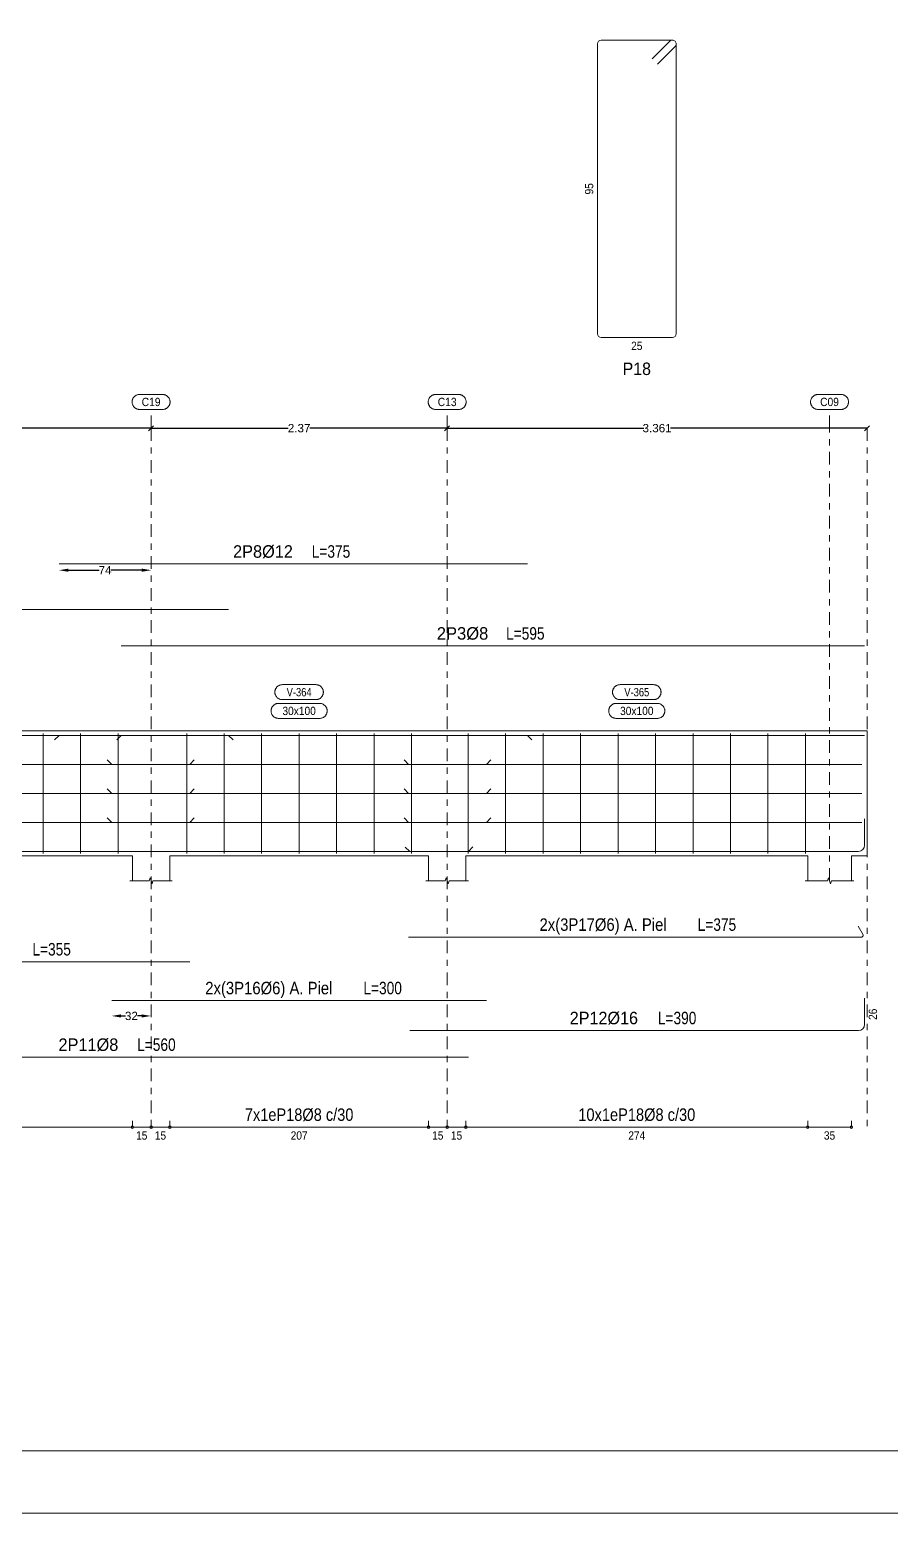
# Model space of a CAD drawing. Header units: millimetres. Extents: x 3 to 479, y -191 to 120.
# Drawn here: x 261.86 to 275.64, y -138.06 to -114.31 of the extents above; entities that cross this region are included whole.
import ezdxf
from ezdxf.enums import TextEntityAlignment as Align

# ---------------------------------------------------------------- set-up
doc = ezdxf.new("R2010")
doc.units = ezdxf.units.MM
doc.linetypes.add('CYPE_RAYAPUNTO', pattern=[0.4125, 0.2025, -0.105, 0, -0.105])
for name, color, linetype, lineweight in [('ALZ_ARM_LONG_ARM_TEXTOS', 3, 'Continuous', 9), ('ALZ_ARM_LONG_TXT_LONG', 3, 'Continuous', 9), ('ALZ_ARM_TRANS_TXT_EST', 3, 'Continuous', 9), ('ALZ_CONT_NUDOS', 122, 'Continuous', 9), ('ALZ_CONT_VIG_HORMIGON', 2, 'Continuous', 9), ('ALZ_COT_COT_ANCLAJES', 3, 'Continuous', 0), ('ALZ_COT_COT_ARM', 3, 'Continuous', 0), ('ALZ_COT_COT_EST', 3, 'Continuous', 0), ('ALZ_COT_COT_LIN_APOYOS', 2, 'CYPE_RAYAPUNTO', 0), ('ALZ_COT_LONGITUD_PROYECTADA', 122, 'Continuous', 0), ('ALZ_COT_TEXTOS_ESTRIBOS', 122, 'Continuous', 0), ('ALZ_REF_COT_LIN_AUX_COTA', 2, 'CYPE_RAYAPUNTO', 9), ('ALZ_REF_REF_NOMBRE', 3, 'Continuous', 9), ('ALZ_REF_REF_REFERENCIA', 3, 'Continuous', 9), ('ALZ_REF_TEXTO_REF_NOMBRE', 3, 'Continuous', 9), ('ALZ_REF_TEXTO_REF_REFERENCIA', 3, 'Continuous', 9), ('ARM_LONGITUDINAL_Ø12', 171, 'Continuous', 9), ('ARM_LONGITUDINAL_Ø16', 212, 'Continuous', 9), ('ARM_LONGITUDINAL_Ø6', 151, 'Continuous', 9), ('ARM_LONGITUDINAL_Ø8', 32, 'Continuous', 9), ('ARM_TRANSVERSAL_Ø8', 32, 'Continuous', 9), ('RECUAD_LIMITES', 2, 'Continuous', 0), ('RECUAD_MARCO', 1, 'Continuous', 20), ('SEC_COTAS_TEXTOS_DESPIECE_ESTRIBADO', 122, 'Continuous', 0), ('SEC_REF_TXT_POSICIONES_ARM_ESTRIBOS', 1, 'Continuous', 9)]:
    doc.layers.add(name, color=color, linetype=linetype, lineweight=lineweight)
doc.styles.add('CYPETXT_0.2_romans', font='arial.ttf', dxfattribs={"height": 0.133333})
doc.styles.add('CYPETXT_romans', font='arial.ttf', dxfattribs={"height": 0.2})
doc.dimstyles.new('cype_arrow', dxfattribs={"dimtxt": 0.18, "dimasz": 0.15, "dimexe": 0.05, "dimexo": 0.05, "dimgap": 0, "dimtad": 0, "dimdec": 4, "dimzin": 0, "dimdsep": 46, "dimtxsty": 'CYPETXT_0.2_romans', "dimcen": 0.09, "dimadec": 0, "dimazin": 0, "dimtfac": 1, "dimtdec": 4, "dimtofl": 0, "dimtmove": 2, "dimatfit": 3, "dimfxl": 1, "dimtolj": 1, "dimtzin": 0, "dimarcsym": 0})
doc.dimstyles.new('cype_oblique', dxfattribs={"dimtxt": 0.18, "dimasz": 0.18, "dimexe": 0.05, "dimexo": 0.05, "dimgap": 0, "dimtad": 0, "dimdec": 4, "dimzin": 0, "dimdsep": 46, "dimtxsty": 'CYPETXT_0.2_romans', "dimblk": 'OBLIQUE', "dimtsz": 0.04, "dimcen": 0.09, "dimadec": 0, "dimazin": 0, "dimtfac": 1, "dimtdec": 4, "dimtofl": 0, "dimtmove": 2, "dimatfit": 3, "dimfxl": 1, "dimtolj": 1, "dimtzin": 0, "dimarcsym": 0})

# ---------------------------------------------------------------- blocks, each defined once
blk = doc.blocks.new('*D757')
at = {"layer": 'ALZ_COT_LONGITUD_PROYECTADA', "color": 0, "lineweight": -2, "transparency": 16777216}
for p, q in [((257.908, -120.731), (257.988, -120.651)), ((257.948, -120.691), (260.651, -120.691)), ((263.806, -120.691), (261.103, -120.691)), ((263.766, -120.731), (263.846, -120.651))]:
    blk.add_line(p, q, dxfattribs=at)
at = {"layer": 'Defpoints', "color": 0, "transparency": 16777216}
for p in [(257.948, -120.691), (257.948, -120.691), (263.806, -120.691)]:
    blk.add_point(p, dxfattribs=at)
at = {"layer": 'ALZ_COT_LONGITUD_PROYECTADA', "color": 0, "transparency": 16777216, "insert": (260.877, -120.691), "char_height": 0.1333, "attachment_point": 5, "style": 'CYPETXT_0.2_romans'}
blk.add_mtext('\\A1;2.929', dxfattribs=at)
blk = doc.blocks.new('_OBLIQUE')
at = {"color": 0, "linetype": 'ByBlock', "lineweight": -2}
blk.add_line((-0.5, -0.5), (0.5, 0.5), dxfattribs=at)
blk = doc.blocks.new('*D758')
at = {"layer": 'ALZ_COT_LONGITUD_PROYECTADA', "color": 0, "lineweight": -2, "transparency": 16777216}
for p, q in [((263.766, -120.731), (263.846, -120.651)), ((263.806, -120.691), (266.002, -120.691)), ((268.546, -120.691), (266.35, -120.691)), ((268.506, -120.731), (268.586, -120.651))]:
    blk.add_line(p, q, dxfattribs=at)
at = {"layer": 'Defpoints', "color": 0, "transparency": 16777216}
for p in [(263.806, -120.691), (263.806, -120.691), (268.546, -120.691)]:
    blk.add_point(p, dxfattribs=at)
at = {"layer": 'ALZ_COT_LONGITUD_PROYECTADA', "color": 0, "transparency": 16777216, "insert": (266.176, -120.691), "char_height": 0.1333, "attachment_point": 5, "style": 'CYPETXT_0.2_romans'}
blk.add_mtext('\\A1;2.37', dxfattribs=at)
blk = doc.blocks.new('*D759')
at = {"layer": 'ALZ_COT_LONGITUD_PROYECTADA', "color": 0, "lineweight": -2, "transparency": 16777216}
for p, q in [((268.506, -120.731), (268.586, -120.651)), ((268.546, -120.691), (271.695, -120.691)), ((275.268, -120.691), (272.119, -120.691)), ((275.228, -120.731), (275.308, -120.651))]:
    blk.add_line(p, q, dxfattribs=at)
at = {"layer": 'Defpoints', "color": 0, "transparency": 16777216}
for p in [(268.546, -120.691), (268.546, -120.691), (275.268, -120.691)]:
    blk.add_point(p, dxfattribs=at)
at = {"layer": 'ALZ_COT_LONGITUD_PROYECTADA', "color": 0, "transparency": 16777216, "insert": (271.907, -120.691), "char_height": 0.1333, "attachment_point": 5, "style": 'CYPETXT_0.2_romans'}
blk.add_mtext('\\A1;3.361', dxfattribs=at)
blk = doc.blocks.new('*D762')
at = {"layer": 'ALZ_COT_COT_ARM', "color": 0, "lineweight": -2, "transparency": 16777216}
for p, q in [((263.326, -130.098), (263.396, -130.098)), ((263.656, -130.098), (263.586, -130.098))]:
    blk.add_line(p, q, dxfattribs=at)
at = {"layer": 'ALZ_COT_COT_ARM', "color": 0, "transparency": 16777216}
for points in [[(263.326, -130.073), (263.326, -130.123), (263.176, -130.098)], [(263.656, -130.073), (263.656, -130.123), (263.806, -130.098)]]:
    blk.add_solid(points, dxfattribs=at)
at = {"layer": 'Defpoints', "color": 0, "transparency": 16777216}
for p in [(263.176, -130.098), (263.806, -130.098), (263.806, -130.098)]:
    blk.add_point(p, dxfattribs=at)
at = {"layer": 'ALZ_COT_COT_ARM', "color": 0, "transparency": 16777216, "insert": (263.491, -130.098), "char_height": 0.1333, "attachment_point": 5, "style": 'CYPETXT_0.2_romans'}
blk.add_mtext('\\A1;32', dxfattribs=at)
blk = doc.blocks.new('*D768')
at = {"layer": 'ALZ_COT_COT_ARM', "color": 0, "lineweight": -2, "transparency": 16777216}
for p, q in [((262.482, -122.964), (262.975, -122.964)), ((263.656, -122.964), (263.164, -122.964))]:
    blk.add_line(p, q, dxfattribs=at)
at = {"layer": 'ALZ_COT_COT_ARM', "color": 0, "transparency": 16777216}
for points in [[(262.482, -122.939), (262.482, -122.989), (262.332, -122.964)], [(263.656, -122.939), (263.656, -122.989), (263.806, -122.964)]]:
    blk.add_solid(points, dxfattribs=at)
at = {"layer": 'Defpoints', "color": 0, "transparency": 16777216}
for p in [(262.332, -122.964), (263.806, -122.964), (263.806, -122.964)]:
    blk.add_point(p, dxfattribs=at)
at = {"layer": 'ALZ_COT_COT_ARM', "color": 0, "transparency": 16777216, "insert": (263.069, -122.964), "char_height": 0.1333, "attachment_point": 5, "style": 'CYPETXT_0.2_romans'}
blk.add_mtext('\\A1;74', dxfattribs=at)

msp = doc.modelspace()

# ---------------------------------------------------------------- linework, layer by layer
at = {"layer": 'ALZ_CONT_NUDOS'}
for p, q in [((263.50608, -127.53573), (263.50608, -127.93573)), ((264.10608, -127.53573), (264.10608, -127.93573)), ((268.24608, -127.53573), (268.24608, -127.93573)), ((268.84608, -127.53573), (268.84608, -127.93573)), ((274.31751, -127.53573), (274.31751, -127.93573)), ((275.01751, -127.53573), (275.01751, -127.93573))]:
    msp.add_line(p, q, dxfattribs=at)
for points in [[(263.50608, -125.53573), (264.10608, -125.53573)], [(268.24608, -125.53573), (268.84608, -125.53573)], [(274.31751, -125.53573), (275.01751, -125.53573), (275.26751, -125.53573), (275.26751, -127.53573), (275.01751, -127.53573)], [(263.46608, -127.93573), (263.77608, -127.93573), (263.79108, -127.88573), (263.82108, -127.98573), (263.83608, -127.93573), (264.14608, -127.93573)], [(268.20608, -127.93573), (268.51608, -127.93573), (268.53108, -127.88573), (268.56108, -127.98573), (268.57608, -127.93573), (268.88608, -127.93573)], [(274.27751, -127.93573), (274.63751, -127.93573), (274.65251, -127.88573), (274.68251, -127.98573), (274.69751, -127.93573), (275.05751, -127.93573)]]:
    msp.add_lwpolyline(points, dxfattribs=at)
at = {"layer": 'ALZ_CONT_VIG_HORMIGON'}
for p, q in [((258.24751, -125.53573), (263.50608, -125.53573)), ((264.10608, -125.53573), (268.24608, -125.53573)), ((268.84608, -125.53573), (274.31751, -125.53573)), ((258.24751, -127.53573), (263.50608, -127.53573)), ((264.10608, -127.53573), (268.24608, -127.53573)), ((268.84608, -127.53573), (274.31751, -127.53573))]:
    msp.add_line(p, q, dxfattribs=at)
at = {"layer": 'ALZ_COT_COT_EST'}
for p, q in [((263.50608, -131.87754), (263.50608, -131.77754)), ((263.80608, -131.87754), (263.80608, -131.77754)), ((264.10608, -131.87754), (264.10608, -131.77754)), ((268.24608, -131.87754), (268.24608, -131.77754)), ((268.54608, -131.87754), (268.54608, -131.77754)), ((268.84608, -131.87754), (268.84608, -131.77754)), ((274.31751, -131.87754), (274.31751, -131.77754))]:
    msp.add_line(p, q, dxfattribs=at)
for points in [[(258.24751, -131.87754), (263.50608, -131.87754), (263.50608, -131.77754)], [(263.50608, -131.87754), (263.80608, -131.87754), (263.80608, -131.77754)], [(263.80608, -131.87754), (264.10608, -131.87754), (264.10608, -131.77754)], [(264.10608, -131.87754), (268.24608, -131.87754), (268.24608, -131.77754)], [(268.24608, -131.87754), (268.54608, -131.87754), (268.54608, -131.77754)], [(268.54608, -131.87754), (268.84608, -131.87754), (268.84608, -131.77754)], [(268.84608, -131.87754), (274.31751, -131.87754), (274.31751, -131.77754)], [(274.31751, -131.87754), (275.01751, -131.87754), (275.01751, -131.77754)]]:
    msp.add_lwpolyline(points, dxfattribs=at)
for centre in [(263.50608, -131.87754), (263.50608, -131.87754), (263.80608, -131.87754), (263.80608, -131.87754), (264.10608, -131.87754), (264.10608, -131.87754), (268.24608, -131.87754), (268.24608, -131.87754), (268.54608, -131.87754), (268.54608, -131.87754), (268.84608, -131.87754), (268.84608, -131.87754), (274.31751, -131.87754), (274.31751, -131.87754), (275.01751, -131.87754)]:
    msp.add_circle(centre, 0.02, dxfattribs=at)
at = {"layer": 'ALZ_COT_COT_LIN_APOYOS'}
for p, q in [((263.80608, -120.69082), (263.80608, -131.87754)), ((268.54608, -120.69082), (268.54608, -131.87754)), ((275.26751, -120.69082), (275.26751, -131.87754))]:
    msp.add_line(p, q, dxfattribs=at)
at = {"layer": 'ALZ_REF_COT_LIN_AUX_COTA'}
for p, q in [((263.80608, -120.69082), (263.80608, -120.39082)), ((268.54608, -120.69082), (268.54608, -120.39082)), ((274.66751, -120.69082), (274.66751, -120.39082)), ((274.66751, -127.93573), (274.66751, -120.69082))]:
    msp.add_line(p, q, dxfattribs=at)
at = {"layer": 'ALZ_REF_REF_NOMBRE'}
for points in [[(266.44408, -124.79573), (266.4521, -124.79599), (266.46008, -124.7968), (266.46799, -124.79813), (266.47579, -124.79999), (266.48345, -124.80237), (266.49093, -124.80525), (266.49821, -124.80862), (266.50524, -124.81248), (266.512, -124.81679), (266.51845, -124.82155), (266.52458, -124.82673), (266.53034, -124.8323), (266.53572, -124.83825), (266.54069, -124.84454), (266.54523, -124.85116), (266.54932, -124.85806), (266.55294, -124.86521), (266.55607, -124.8726), (266.5587, -124.88017), (266.56082, -124.88791), (266.56241, -124.89577), (266.56348, -124.90371), (266.56402, -124.91172), (266.56402, -124.91974), (266.56348, -124.92774), (266.56241, -124.93569), (266.56082, -124.94354), (266.5587, -124.95128), (266.55607, -124.95885), (266.55294, -124.96624), (266.54932, -124.9734), (266.54523, -124.9803), (266.54069, -124.98691), (266.53572, -124.9932), (266.53034, -124.99915), (266.52458, -125.00472), (266.51845, -125.0099), (266.512, -125.01466), (266.50524, -125.01897), (266.49821, -125.02283), (266.49093, -125.0262), (266.48345, -125.02909), (266.47579, -125.03146), (266.46799, -125.03332), (266.46008, -125.03466), (266.4521, -125.03546), (266.44408, -125.03573), (265.90808, -125.03573), (265.90007, -125.03546), (265.89209, -125.03466), (265.88418, -125.03332), (265.87638, -125.03146), (265.86872, -125.02909), (265.86124, -125.0262), (265.85396, -125.02283), (265.84693, -125.01897), (265.84017, -125.01466), (265.83371, -125.0099), (265.82759, -125.00472), (265.82183, -124.99915), (265.81645, -124.9932), (265.81148, -124.98691), (265.80694, -124.9803), (265.80285, -124.9734), (265.79923, -124.96624), (265.7961, -124.95885), (265.79347, -124.95128), (265.79135, -124.94354), (265.78976, -124.93569), (265.78869, -124.92774), (265.78815, -124.91974), (265.78815, -124.91172), (265.78869, -124.90371), (265.78976, -124.89577), (265.79135, -124.88791), (265.79347, -124.88017), (265.7961, -124.8726), (265.79923, -124.86521), (265.80285, -124.85806), (265.80694, -124.85116), (265.81148, -124.84454), (265.81645, -124.83825), (265.82183, -124.8323), (265.82759, -124.82673), (265.83371, -124.82155), (265.84017, -124.81679), (265.84693, -124.81248), (265.85396, -124.80862), (265.86124, -124.80525), (265.86872, -124.80237), (265.87638, -124.79999), (265.88418, -124.79813), (265.89209, -124.7968), (265.90007, -124.79599), (265.90808, -124.79573), (266.44408, -124.79573)], [(271.8498, -124.79573), (271.85781, -124.79599), (271.86579, -124.7968), (271.8737, -124.79813), (271.8815, -124.79999), (271.88916, -124.80237), (271.89664, -124.80525), (271.90392, -124.80862), (271.91095, -124.81248), (271.91771, -124.81679), (271.92417, -124.82155), (271.93029, -124.82673), (271.93605, -124.8323), (271.94143, -124.83825), (271.9464, -124.84454), (271.95094, -124.85116), (271.95503, -124.85806), (271.95865, -124.86521), (271.96178, -124.8726), (271.96441, -124.88017), (271.96653, -124.88791), (271.96812, -124.89577), (271.96919, -124.90371), (271.96973, -124.91172), (271.96973, -124.91974), (271.96919, -124.92774), (271.96812, -124.93569), (271.96653, -124.94354), (271.96441, -124.95128), (271.96178, -124.95885), (271.95865, -124.96624), (271.95503, -124.9734), (271.95094, -124.9803), (271.9464, -124.98691), (271.94143, -124.9932), (271.93605, -124.99915), (271.93029, -125.00472), (271.92417, -125.0099), (271.91771, -125.01466), (271.91095, -125.01897), (271.90392, -125.02283), (271.89664, -125.0262), (271.88916, -125.02909), (271.8815, -125.03146), (271.8737, -125.03332), (271.86579, -125.03466), (271.85781, -125.03546), (271.8498, -125.03573), (271.3138, -125.03573), (271.30578, -125.03546), (271.2978, -125.03466), (271.28989, -125.03332), (271.28209, -125.03146), (271.27443, -125.02909), (271.26695, -125.0262), (271.25967, -125.02283), (271.25264, -125.01897), (271.24588, -125.01466), (271.23943, -125.0099), (271.2333, -125.00472), (271.22754, -124.99915), (271.22216, -124.9932), (271.21719, -124.98691), (271.21265, -124.9803), (271.20856, -124.9734), (271.20494, -124.96624), (271.20181, -124.95885), (271.19918, -124.95128), (271.19706, -124.94354), (271.19547, -124.93569), (271.1944, -124.92774), (271.19386, -124.91974), (271.19386, -124.91172), (271.1944, -124.90371), (271.19547, -124.89577), (271.19706, -124.88791), (271.19918, -124.88017), (271.20181, -124.8726), (271.20494, -124.86521), (271.20856, -124.85806), (271.21265, -124.85116), (271.21719, -124.84454), (271.22216, -124.83825), (271.22754, -124.8323), (271.2333, -124.82673), (271.23943, -124.82155), (271.24588, -124.81679), (271.25264, -124.81248), (271.25967, -124.80862), (271.26695, -124.80525), (271.27443, -124.80237), (271.28209, -124.79999), (271.28989, -124.79813), (271.2978, -124.7968), (271.30578, -124.79599), (271.3138, -124.79573), (271.8498, -124.79573)], [(266.50508, -125.09573), (266.5131, -125.09599), (266.52108, -125.0968), (266.52899, -125.09813), (266.53679, -125.09999), (266.54445, -125.10237), (266.55193, -125.10525), (266.55921, -125.10862), (266.56624, -125.11248), (266.573, -125.11679), (266.57945, -125.12155), (266.58558, -125.12673), (266.59134, -125.1323), (266.59672, -125.13825), (266.60169, -125.14454), (266.60623, -125.15116), (266.61032, -125.15806), (266.61394, -125.16521), (266.61707, -125.1726), (266.6197, -125.18017), (266.62182, -125.18791), (266.62341, -125.19577), (266.62448, -125.20371), (266.62502, -125.21172), (266.62502, -125.21974), (266.62448, -125.22774), (266.62341, -125.23569), (266.62182, -125.24354), (266.6197, -125.25128), (266.61707, -125.25885), (266.61394, -125.26624), (266.61032, -125.2734), (266.60623, -125.2803), (266.60169, -125.28691), (266.59672, -125.2932), (266.59134, -125.29915), (266.58558, -125.30472), (266.57945, -125.3099), (266.573, -125.31466), (266.56624, -125.31897), (266.55921, -125.32283), (266.55193, -125.3262), (266.54445, -125.32909), (266.53679, -125.33146), (266.52899, -125.33332), (266.52108, -125.33466), (266.5131, -125.33546), (266.50508, -125.33573), (265.84708, -125.33573), (265.83907, -125.33546), (265.83109, -125.33466), (265.82318, -125.33332), (265.81538, -125.33146), (265.80772, -125.32909), (265.80024, -125.3262), (265.79296, -125.32283), (265.78593, -125.31897), (265.77917, -125.31466), (265.77271, -125.3099), (265.76659, -125.30472), (265.76083, -125.29915), (265.75545, -125.2932), (265.75048, -125.28691), (265.74594, -125.2803), (265.74185, -125.2734), (265.73823, -125.26624), (265.7351, -125.25885), (265.73247, -125.25128), (265.73035, -125.24354), (265.72876, -125.23569), (265.72769, -125.22774), (265.72715, -125.21974), (265.72715, -125.21172), (265.72769, -125.20371), (265.72876, -125.19577), (265.73035, -125.18791), (265.73247, -125.18017), (265.7351, -125.1726), (265.73823, -125.16521), (265.74185, -125.15806), (265.74594, -125.15116), (265.75048, -125.14454), (265.75545, -125.13825), (265.76083, -125.1323), (265.76659, -125.12673), (265.77271, -125.12155), (265.77917, -125.11679), (265.78593, -125.11248), (265.79296, -125.10862), (265.80024, -125.10525), (265.80772, -125.10237), (265.81538, -125.09999), (265.82318, -125.09813), (265.83109, -125.0968), (265.83907, -125.09599), (265.84708, -125.09573), (266.50508, -125.09573)], [(271.9108, -125.09573), (271.91881, -125.09599), (271.92679, -125.0968), (271.9347, -125.09813), (271.9425, -125.09999), (271.95016, -125.10237), (271.95764, -125.10525), (271.96492, -125.10862), (271.97195, -125.11248), (271.97871, -125.11679), (271.98517, -125.12155), (271.99129, -125.12673), (271.99705, -125.1323), (272.00243, -125.13825), (272.0074, -125.14454), (272.01194, -125.15116), (272.01603, -125.15806), (272.01965, -125.16521), (272.02278, -125.1726), (272.02541, -125.18017), (272.02753, -125.18791), (272.02912, -125.19577), (272.03019, -125.20371), (272.03073, -125.21172), (272.03073, -125.21974), (272.03019, -125.22774), (272.02912, -125.23569), (272.02753, -125.24354), (272.02541, -125.25128), (272.02278, -125.25885), (272.01965, -125.26624), (272.01603, -125.2734), (272.01194, -125.2803), (272.0074, -125.28691), (272.00243, -125.2932), (271.99705, -125.29915), (271.99129, -125.30472), (271.98517, -125.3099), (271.97871, -125.31466), (271.97195, -125.31897), (271.96492, -125.32283), (271.95764, -125.3262), (271.95016, -125.32909), (271.9425, -125.33146), (271.9347, -125.33332), (271.92679, -125.33466), (271.91881, -125.33546), (271.9108, -125.33573), (271.2528, -125.33573), (271.24478, -125.33546), (271.2368, -125.33466), (271.22889, -125.33332), (271.22109, -125.33146), (271.21343, -125.32909), (271.20595, -125.3262), (271.19867, -125.32283), (271.19164, -125.31897), (271.18488, -125.31466), (271.17843, -125.3099), (271.1723, -125.30472), (271.16654, -125.29915), (271.16116, -125.2932), (271.15619, -125.28691), (271.15165, -125.2803), (271.14756, -125.2734), (271.14394, -125.26624), (271.14081, -125.25885), (271.13818, -125.25128), (271.13606, -125.24354), (271.13447, -125.23569), (271.1334, -125.22774), (271.13286, -125.21974), (271.13286, -125.21172), (271.1334, -125.20371), (271.13447, -125.19577), (271.13606, -125.18791), (271.13818, -125.18017), (271.14081, -125.1726), (271.14394, -125.16521), (271.14756, -125.15806), (271.15165, -125.15116), (271.15619, -125.14454), (271.16116, -125.13825), (271.16654, -125.1323), (271.1723, -125.12673), (271.17843, -125.12155), (271.18488, -125.11679), (271.19164, -125.11248), (271.19867, -125.10862), (271.20595, -125.10525), (271.21343, -125.10237), (271.22109, -125.09999), (271.22889, -125.09813), (271.2368, -125.0968), (271.24478, -125.09599), (271.2528, -125.09573), (271.9108, -125.09573)]]:
    msp.add_lwpolyline(points, close=True, dxfattribs=at)
at = {"layer": 'ALZ_REF_REF_REFERENCIA'}
for points in [[(263.99008, -120.15082), (263.9981, -120.15109), (264.00608, -120.15189), (264.01399, -120.15322), (264.02179, -120.15508), (264.02945, -120.15746), (264.03693, -120.16034), (264.04421, -120.16372), (264.05124, -120.16757), (264.058, -120.17189), (264.06445, -120.17664), (264.07058, -120.18182), (264.07634, -120.1874), (264.08172, -120.19334), (264.08669, -120.19964), (264.09123, -120.20625), (264.09532, -120.21315), (264.09894, -120.22031), (264.10207, -120.22769), (264.1047, -120.23527), (264.10682, -120.243), (264.10841, -120.25086), (264.10948, -120.25881), (264.11002, -120.26681), (264.11002, -120.27483), (264.10948, -120.28283), (264.10841, -120.29078), (264.10682, -120.29864), (264.1047, -120.30637), (264.10207, -120.31395), (264.09894, -120.32133), (264.09532, -120.32849), (264.09123, -120.33539), (264.08669, -120.342), (264.08172, -120.3483), (264.07634, -120.35424), (264.07058, -120.35982), (264.06445, -120.365), (264.058, -120.36975), (264.05124, -120.37407), (264.04421, -120.37792), (264.03693, -120.3813), (264.02945, -120.38418), (264.02179, -120.38656), (264.01399, -120.38842), (264.00608, -120.38975), (263.9981, -120.39055), (263.99008, -120.39082), (263.62208, -120.39082), (263.61407, -120.39055), (263.60609, -120.38975), (263.59818, -120.38842), (263.59038, -120.38656), (263.58272, -120.38418), (263.57524, -120.3813), (263.56796, -120.37792), (263.56093, -120.37407), (263.55417, -120.36975), (263.54771, -120.365), (263.54159, -120.35982), (263.53583, -120.35424), (263.53045, -120.3483), (263.52548, -120.342), (263.52094, -120.33539), (263.51685, -120.32849), (263.51323, -120.32133), (263.5101, -120.31395), (263.50747, -120.30637), (263.50535, -120.29864), (263.50376, -120.29078), (263.50269, -120.28283), (263.50215, -120.27483), (263.50215, -120.26681), (263.50269, -120.25881), (263.50376, -120.25086), (263.50535, -120.243), (263.50747, -120.23527), (263.5101, -120.22769), (263.51323, -120.22031), (263.51685, -120.21315), (263.52094, -120.20625), (263.52548, -120.19964), (263.53045, -120.19334), (263.53583, -120.1874), (263.54159, -120.18182), (263.54771, -120.17664), (263.55417, -120.17189), (263.56093, -120.16757), (263.56796, -120.16372), (263.57524, -120.16034), (263.58272, -120.15746), (263.59038, -120.15508), (263.59818, -120.15322), (263.60609, -120.15189), (263.61407, -120.15109), (263.62208, -120.15082), (263.99008, -120.15082)], [(268.73008, -120.15082), (268.7381, -120.15109), (268.74608, -120.15189), (268.75399, -120.15322), (268.76179, -120.15508), (268.76945, -120.15746), (268.77693, -120.16034), (268.78421, -120.16372), (268.79124, -120.16757), (268.798, -120.17189), (268.80445, -120.17664), (268.81058, -120.18182), (268.81634, -120.1874), (268.82172, -120.19334), (268.82669, -120.19964), (268.83123, -120.20625), (268.83532, -120.21315), (268.83894, -120.22031), (268.84207, -120.22769), (268.8447, -120.23527), (268.84682, -120.243), (268.84841, -120.25086), (268.84948, -120.25881), (268.85002, -120.26681), (268.85002, -120.27483), (268.84948, -120.28283), (268.84841, -120.29078), (268.84682, -120.29864), (268.8447, -120.30637), (268.84207, -120.31395), (268.83894, -120.32133), (268.83532, -120.32849), (268.83123, -120.33539), (268.82669, -120.342), (268.82172, -120.3483), (268.81634, -120.35424), (268.81058, -120.35982), (268.80445, -120.365), (268.798, -120.36975), (268.79124, -120.37407), (268.78421, -120.37792), (268.77693, -120.3813), (268.76945, -120.38418), (268.76179, -120.38656), (268.75399, -120.38842), (268.74608, -120.38975), (268.7381, -120.39055), (268.73008, -120.39082), (268.36208, -120.39082), (268.35407, -120.39055), (268.34609, -120.38975), (268.33818, -120.38842), (268.33038, -120.38656), (268.32272, -120.38418), (268.31524, -120.3813), (268.30796, -120.37792), (268.30093, -120.37407), (268.29417, -120.36975), (268.28771, -120.365), (268.28159, -120.35982), (268.27583, -120.35424), (268.27045, -120.3483), (268.26548, -120.342), (268.26094, -120.33539), (268.25685, -120.32849), (268.25323, -120.32133), (268.2501, -120.31395), (268.24747, -120.30637), (268.24535, -120.29864), (268.24376, -120.29078), (268.24269, -120.28283), (268.24215, -120.27483), (268.24215, -120.26681), (268.24269, -120.25881), (268.24376, -120.25086), (268.24535, -120.243), (268.24747, -120.23527), (268.2501, -120.22769), (268.25323, -120.22031), (268.25685, -120.21315), (268.26094, -120.20625), (268.26548, -120.19964), (268.27045, -120.19334), (268.27583, -120.1874), (268.28159, -120.18182), (268.28771, -120.17664), (268.29417, -120.17189), (268.30093, -120.16757), (268.30796, -120.16372), (268.31524, -120.16034), (268.32272, -120.15746), (268.33038, -120.15508), (268.33818, -120.15322), (268.34609, -120.15189), (268.35407, -120.15109), (268.36208, -120.15082), (268.73008, -120.15082)], [(274.85151, -120.15082), (274.85952, -120.15109), (274.8675, -120.15189), (274.87541, -120.15322), (274.88321, -120.15508), (274.89087, -120.15746), (274.89835, -120.16034), (274.90563, -120.16372), (274.91266, -120.16757), (274.91942, -120.17189), (274.92588, -120.17664), (274.932, -120.18182), (274.93776, -120.1874), (274.94314, -120.19334), (274.94811, -120.19964), (274.95265, -120.20625), (274.95674, -120.21315), (274.96036, -120.22031), (274.96349, -120.22769), (274.96612, -120.23527), (274.96824, -120.243), (274.96983, -120.25086), (274.9709, -120.25881), (274.97144, -120.26681), (274.97144, -120.27483), (274.9709, -120.28283), (274.96983, -120.29078), (274.96824, -120.29864), (274.96612, -120.30637), (274.96349, -120.31395), (274.96036, -120.32133), (274.95674, -120.32849), (274.95265, -120.33539), (274.94811, -120.342), (274.94314, -120.3483), (274.93776, -120.35424), (274.932, -120.35982), (274.92588, -120.365), (274.91942, -120.36975), (274.91266, -120.37407), (274.90563, -120.37792), (274.89835, -120.3813), (274.89087, -120.38418), (274.88321, -120.38656), (274.87541, -120.38842), (274.8675, -120.38975), (274.85952, -120.39055), (274.85151, -120.39082), (274.48351, -120.39082), (274.47549, -120.39055), (274.46751, -120.38975), (274.4596, -120.38842), (274.4518, -120.38656), (274.44414, -120.38418), (274.43666, -120.3813), (274.42938, -120.37792), (274.42235, -120.37407), (274.41559, -120.36975), (274.40914, -120.365), (274.40301, -120.35982), (274.39725, -120.35424), (274.39187, -120.3483), (274.3869, -120.342), (274.38236, -120.33539), (274.37827, -120.32849), (274.37465, -120.32133), (274.37152, -120.31395), (274.36889, -120.30637), (274.36677, -120.29864), (274.36518, -120.29078), (274.36411, -120.28283), (274.36357, -120.27483), (274.36357, -120.26681), (274.36411, -120.25881), (274.36518, -120.25086), (274.36677, -120.243), (274.36889, -120.23527), (274.37152, -120.22769), (274.37465, -120.22031), (274.37827, -120.21315), (274.38236, -120.20625), (274.3869, -120.19964), (274.39187, -120.19334), (274.39725, -120.1874), (274.40301, -120.18182), (274.40914, -120.17664), (274.41559, -120.17189), (274.42235, -120.16757), (274.42938, -120.16372), (274.43666, -120.16034), (274.44414, -120.15746), (274.4518, -120.15508), (274.4596, -120.15322), (274.46751, -120.15189), (274.47549, -120.15109), (274.48351, -120.15082), (274.85151, -120.15082)]]:
    msp.add_lwpolyline(points, close=True, dxfattribs=at)
at = {"layer": 'ARM_LONGITUDINAL_Ø12'}
for p, q in [((262.3325, -125.60773), (262.26179, -125.67844)), ((269.8325, -125.60773), (269.90321, -125.67844))]:
    msp.add_line(p, q, dxfattribs=at)
for points in [[(262.3325, -122.86422), (269.8325, -122.86422)], [(262.3325, -125.60773), (269.8325, -125.60773)]]:
    msp.add_lwpolyline(points, dxfattribs=at)
at = {"layer": 'ARM_LONGITUDINAL_Ø16'}
for p, q in [((265.0474, -125.60773), (265.11811, -125.67844)), ((267.94751, -127.46373), (267.87194, -127.39823))]:
    msp.add_line(p, q, dxfattribs=at)
for points in [[(256.7474, -123.59231), (265.0474, -123.59231)], [(256.7474, -125.60773), (265.0474, -125.60773)], [(275.22751, -126.94373), (275.22751, -127.36773), (275.2202, -127.40446), (275.19939, -127.43561), (275.16824, -127.45642), (275.13151, -127.46373), (267.94751, -127.46373)], [(275.22751, -129.81084), (275.22751, -130.23484), (275.2202, -130.27158), (275.19939, -130.30273), (275.16824, -130.32354), (275.13151, -130.33084), (267.94751, -130.33084)]]:
    msp.add_lwpolyline(points, dxfattribs=at)
at = {"layer": 'ARM_LONGITUDINAL_Ø6'}
for p, q in [((263.17608, -126.07173), (263.10537, -126.00102)), ((264.4268, -126.07173), (264.49751, -126.00102)), ((267.92751, -126.07173), (267.85679, -126.00102)), ((269.17608, -126.07173), (269.2468, -126.00102)), ((263.17608, -126.53573), (263.10537, -126.46502)), ((264.4268, -126.53573), (264.49751, -126.46502)), ((267.92751, -126.53573), (267.85679, -126.46502)), ((269.17608, -126.53573), (269.2468, -126.46502)), ((263.17608, -126.99973), (263.10537, -126.92902)), ((264.4268, -126.99973), (264.49751, -126.92902)), ((267.92751, -126.99973), (267.85679, -126.92902)), ((269.17608, -126.99973), (269.2468, -126.92902))]:
    msp.add_line(p, q, dxfattribs=at)
for points in [[(257.3268, -126.07173), (264.4268, -126.07173)], [(263.17608, -126.07173), (269.17608, -126.07173)], [(267.92751, -126.07173), (275.18594, -126.07173)], [(257.3268, -126.53573), (264.4268, -126.53573)], [(263.17608, -126.53573), (269.17608, -126.53573)], [(267.92751, -126.53573), (275.18594, -126.53573)], [(257.3268, -126.99973), (264.4268, -126.99973)], [(263.17608, -126.99973), (269.17608, -126.99973)], [(267.92751, -126.99973), (275.18594, -126.99973)], [(267.92751, -128.83573), (275.18594, -128.83573), (275.197, -128.82645), (275.20421, -128.81394), (275.20672, -128.79973), (275.12751, -128.66252)], [(257.3268, -129.23056), (264.4268, -129.23056)], [(263.17608, -129.85154), (269.17608, -129.85154)]]:
    msp.add_lwpolyline(points, dxfattribs=at)
at = {"layer": 'ARM_LONGITUDINAL_Ø8'}
for p, q in [((263.32751, -125.60773), (263.25679, -125.67844)), ((268.88751, -127.46373), (268.95822, -127.39302))]:
    msp.add_line(p, q, dxfattribs=at)
for points in [[(275.22751, -124.17573), (263.32751, -124.17573)], [(275.22751, -125.60773), (263.32751, -125.60773)], [(257.68751, -127.46373), (268.88751, -127.46373)], [(257.68751, -130.75754), (268.88751, -130.75754)]]:
    msp.add_lwpolyline(points, dxfattribs=at)
at = {"layer": 'ARM_TRANSVERSAL_Ø8'}
for p, q in [((262.0768, -125.57573), (262.0768, -127.49573)), ((262.6768, -125.57573), (262.6768, -127.49573)), ((263.2768, -125.57573), (263.2768, -127.49573)), ((264.37608, -125.57573), (264.37608, -127.49573)), ((264.97608, -125.57573), (264.97608, -127.49573)), ((265.57608, -125.57573), (265.57608, -127.49573)), ((266.17608, -125.57573), (266.17608, -127.49573)), ((266.77608, -125.57573), (266.77608, -127.49573)), ((267.37608, -125.57573), (267.37608, -127.49573)), ((267.97608, -125.57573), (267.97608, -127.49573)), ((268.8818, -125.57573), (268.8818, -127.49573)), ((269.4818, -125.57573), (269.4818, -127.49573)), ((270.0818, -125.57573), (270.0818, -127.49573)), ((270.6818, -125.57573), (270.6818, -127.49573)), ((271.2818, -125.57573), (271.2818, -127.49573)), ((271.8818, -125.57573), (271.8818, -127.49573)), ((272.4818, -125.57573), (272.4818, -127.49573)), ((273.0818, -125.57573), (273.0818, -127.49573)), ((273.6818, -125.57573), (273.6818, -127.49573)), ((274.2818, -125.57573), (274.2818, -127.49573))]:
    msp.add_line(p, q, dxfattribs=at)
msp.add_lwpolyline([(271.91138, -114.86564), (272.19422, -114.58279), (272.20034, -114.57564), (272.20526, -114.56761), (272.20886, -114.55891), (272.21106, -114.54975), (272.2118, -114.54037), (272.21064, -114.52866), (272.20723, -114.51741), (272.20168, -114.50703), (272.19422, -114.49794), (272.18513, -114.49048), (272.17476, -114.48494), (272.1635, -114.48152), (272.1518, -114.48037), (271.0118, -114.48037), (270.98883, -114.48494), (270.96937, -114.49794), (270.95636, -114.51741), (270.9518, -114.54037), (270.9518, -119.18037), (270.95636, -119.20333), (270.96937, -119.22279), (270.98883, -119.2358), (271.0118, -119.24037), (272.1518, -119.24037), (272.17476, -119.2358), (272.19422, -119.22279), (272.20723, -119.20333), (272.2118, -119.18037), (272.2118, -114.54037), (272.21064, -114.52866), (272.20723, -114.51741), (272.20168, -114.50703), (272.19422, -114.49794), (272.18513, -114.49048), (272.17476, -114.48494), (272.1635, -114.48152), (272.1518, -114.48037), (272.14009, -114.48152), (272.12883, -114.48494), (272.11846, -114.49048), (272.10937, -114.49794), (271.82653, -114.78078)], dxfattribs=at)
at = {"layer": 'RECUAD_LIMITES'}
msp.add_lwpolyline([(236.25251, -138.05816), (295.65251, -138.05816), (295.65251, -96.05816), (236.25251, -96.05816), (236.25251, -138.05816)], close=True, dxfattribs=at)
at = {"layer": 'RECUAD_MARCO'}
msp.add_lwpolyline([(238.75251, -137.05816), (294.65251, -137.05816), (294.65251, -97.05816), (238.75251, -97.05816), (238.75251, -137.05816)], close=True, dxfattribs=at)

# ---------------------------------------------------------------- texts
at = {"layer": 'ALZ_ARM_LONG_ARM_TEXTOS', "style": 'CYPETXT_romans'}
for s, width, p in [('2P8%%c12', 0.935124, (265.5975, -122.76422)), ('2P3%%c8', 0.947337, (268.79251, -124.07573)), ('2x(3P17%%c6) A. Piel', 0.851134, (271.04251, -128.73573)), ('2x(3P16%%c6) A. Piel', 0.851134, (265.69108, -129.75154)), ('2P12%%c16', 0.92633, (271.05451, -130.23084)), ('2P11%%c8', 0.935124, (262.80251, -130.65754))]:
    msp.add_text(s, height=0.2, dxfattribs=dict(at, width=width)).set_placement(p, align=Align.CENTER)
at = {"layer": 'ALZ_ARM_LONG_TXT_LONG', "style": 'CYPETXT_romans', "width": 0.785606}
for s, p in [(' L=375', (266.656, -122.76422)), (' L=595', (269.76701, -124.07573)), (' L=375', (272.83451, -128.73573)), (' L=355', (262.1838, -129.13056)), (' L=300', (267.48308, -129.75154)), (' L=390', (272.19701, -130.23084)), (' L=560', (263.86101, -130.65754))]:
    msp.add_text(s, height=0.2, dxfattribs=at).set_placement(p, align=Align.CENTER)
at = {"layer": 'ALZ_ARM_TRANS_TXT_EST', "style": 'CYPETXT_romans'}
for s, width, p in [('7x1eP18%%c8 c/30', 0.835132, (266.17608, -131.77754)), ('10x1eP18%%c8 c/30', 0.837616, (271.5818, -131.77754))]:
    msp.add_text(s, height=0.2, dxfattribs=dict(at, width=width)).set_placement(p, align=Align.CENTER)
at = {"layer": 'ALZ_COT_COT_ANCLAJES', "style": 'CYPETXT_romans', "width": 0.872274}
msp.add_text('26', height=0.133333, rotation=90, dxfattribs=at).set_placement((275.29417, -130.07084), align=Align.TOP_CENTER)
at = {"layer": 'ALZ_COT_TEXTOS_ESTRIBOS', "style": 'CYPETXT_romans', "width": 0.872274}
for s, p in [('15', (263.65608, -131.94421)), ('15', (263.95608, -131.94421)), ('207', (266.17608, -131.94421)), ('15', (268.39608, -131.94421)), ('15', (268.69608, -131.94421)), ('274', (271.5818, -131.94421)), ('35', (274.66751, -131.94421))]:
    msp.add_text(s, height=0.133333, dxfattribs=at).set_placement(p, align=Align.TOP_CENTER)
at = {"layer": 'ALZ_REF_TEXTO_REF_NOMBRE', "style": 'CYPETXT_romans'}
for s, width, p in [('V-364', 0.803518, (266.17608, -124.91573)), ('V-365', 0.803518, (271.5818, -124.91573)), ('30x100', 0.875466, (266.17608, -125.21573)), ('30x100', 0.875466, (271.5818, -125.21573))]:
    msp.add_text(s, height=0.133333, dxfattribs=dict(at, width=width)).set_placement(p, align=Align.MIDDLE_CENTER)
at = {"layer": 'ALZ_REF_TEXTO_REF_REFERENCIA', "style": 'CYPETXT_romans', "width": 0.8832}
for s, p in [('C19', (263.80608, -120.27082)), ('C13', (268.54608, -120.27082)), ('C09', (274.66751, -120.27082))]:
    msp.add_text(s, height=0.133333, dxfattribs=at).set_placement(p, align=Align.MIDDLE_CENTER)
at = {"layer": 'SEC_COTAS_TEXTOS_DESPIECE_ESTRIBADO', "style": 'CYPETXT_romans', "width": 0.872274}
msp.add_text('95', height=0.133333, rotation=90, dxfattribs=at).set_placement((270.88513, -116.86037), align=Align.CENTER)
msp.add_text('25', height=0.133333, dxfattribs=at).set_placement((271.5818, -119.30704), align=Align.TOP_CENTER)
at = {"layer": 'SEC_REF_TXT_POSICIONES_ARM_ESTRIBOS', "style": 'CYPETXT_romans', "width": 0.91451}
msp.add_text('P18', height=0.2, dxfattribs=at).set_placement((271.5818, -119.74037), align=Align.MIDDLE_CENTER)

# ---------------------------------------------------------------- dimensions: what is measured, and where the dimension line sits
at = {"layer": 'ALZ_COT_COT_ARM'}
for p1, p2, text, picture, middle in [((262.3325, -122.96422), (263.80608, -122.96422), '74', '*D768', (263.06929, -122.96422)), ((263.17608, -130.09754), (263.80608, -130.09754), '32', '*D762', (263.49108, -130.09754))]:
    dim = msp.add_aligned_dim(p1=p1, p2=p2, distance=0, text=text, dimstyle='cype_arrow', override={"dimexe": 0, "dimexo": 0}, dxfattribs=at)
    dim.commit()
    dim.dimension.update_dxf_attribs({"geometry": picture, "text_midpoint": middle})
at = {"layer": 'ALZ_COT_LONGITUD_PROYECTADA'}
for p1, p2, text, picture, middle in [((263.80608, -120.69082), (257.94751, -120.69082), '2.929', '*D757', (260.8768, -120.69082)), ((268.54608, -120.69082), (263.80608, -120.69082), '2.37', '*D758', (266.17608, -120.69082)), ((275.26751, -120.69082), (268.54608, -120.69082), '3.361', '*D759', (271.9068, -120.69082))]:
    dim = msp.add_aligned_dim(p1=p1, p2=p2, distance=0, text=text, dimstyle='cype_oblique', override={"dimexe": 0, "dimexo": 0}, dxfattribs=at)
    dim.commit()
    dim.dimension.update_dxf_attribs({"geometry": picture, "text_midpoint": middle})

doc.saveas('drawing.dxf')
